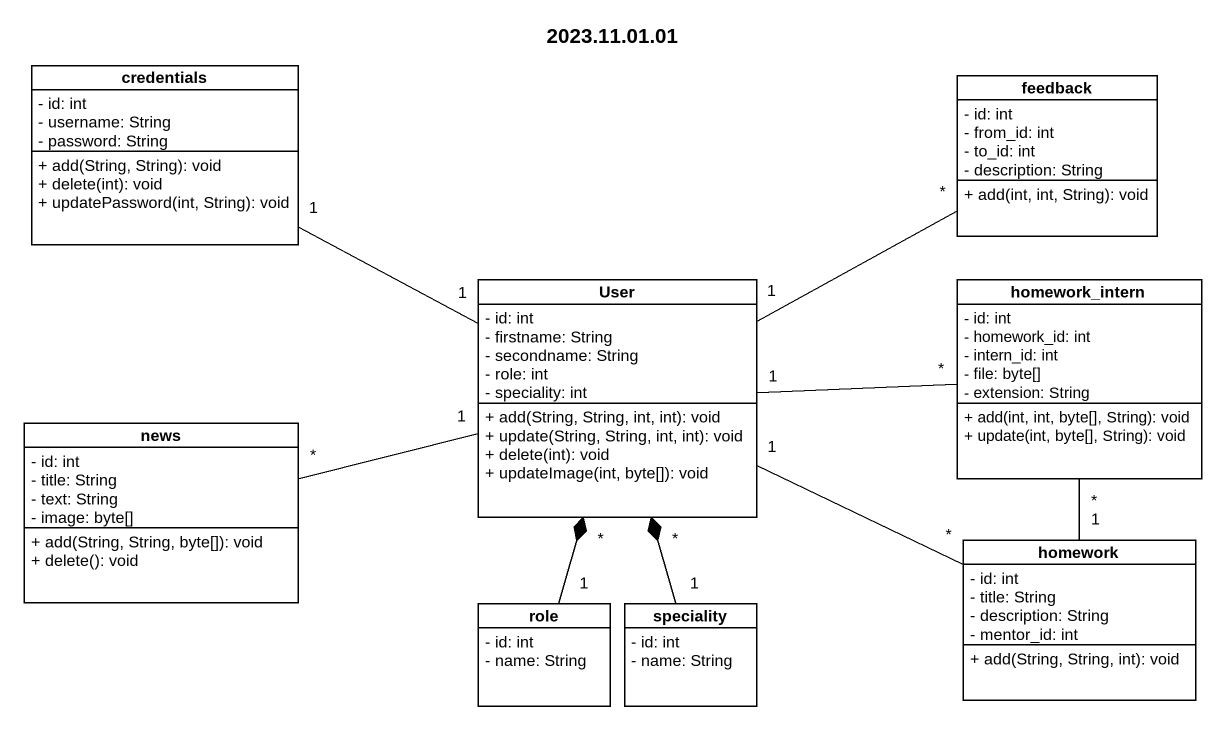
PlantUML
@startuml
title 2023.11.01.01
hide circle
hide empty members
skinparam classAttributeIconSize 0
class credentials {
  - id: int
  - username: String
  - password: String
  + add(String, String): void
  + delete(int): void
  + updatePassword(int, String): void
}
class feedback {
  - id: int
  - from_id: int
  - to_id: int
  - description: String
  + add(int, int, String): void
}
class User {
  - id: int
  - firstname: String
  - secondname: String
  - role: int
  - speciality: int
  + add(String, String, int, int): void
  + update(String, String, int, int): void
  + delete(int): void
  + updateImage(int, byte[]): void
}
class homework_intern {
  - id: int
  - homework_id: int
  - intern_id: int
  - file: byte[]
  - extension: String
  + add(int, int, byte[], String): void
  + update(int, byte[], String): void
}
class news {
  - id: int
  - title: String
  - text: String
  - image: byte[]
  + add(String, String, byte[]): void
  + delete(): void
}
class homework {
  - id: int
  - title: String
  - description: String
  - mentor_id: int
  + add(String, String, int): void
}
class role {
  - id: int
  - name: String
}
class speciality {
  - id: int
  - name: String
}
credentials "1" -right- "1" User
User "1" -right- "*" feedback
User "1" -right- "*" homework_intern
User "1" -left- "*" news
homework_intern "*" -- "1" homework
homework "*" -left- "1" User
role "1" -up-* "*" User
speciality "1" -up-* "*" User
@enduml
